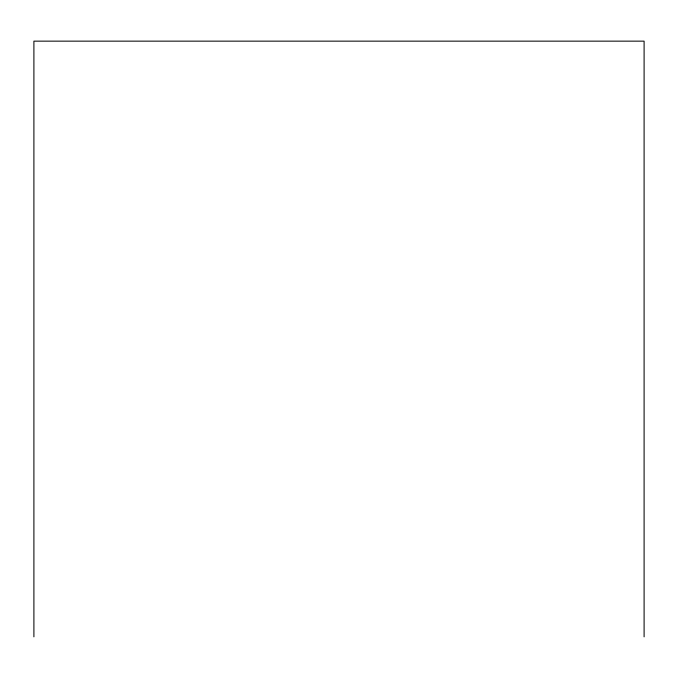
<?xml version="1.0" encoding="UTF-8"?>
<svg xmlns="http://www.w3.org/2000/svg" width="678" height="678" viewBox="0 0 678 678"><rect width="100%" height="100%" fill="white"/><g stroke="black" fill="none" stroke-linecap="round" stroke-linejoin="round"><path stroke-width="1.02" d="M644.1 636.854L644.1 41.146L33.9 41.146L33.9 636.854"/></g></svg>
